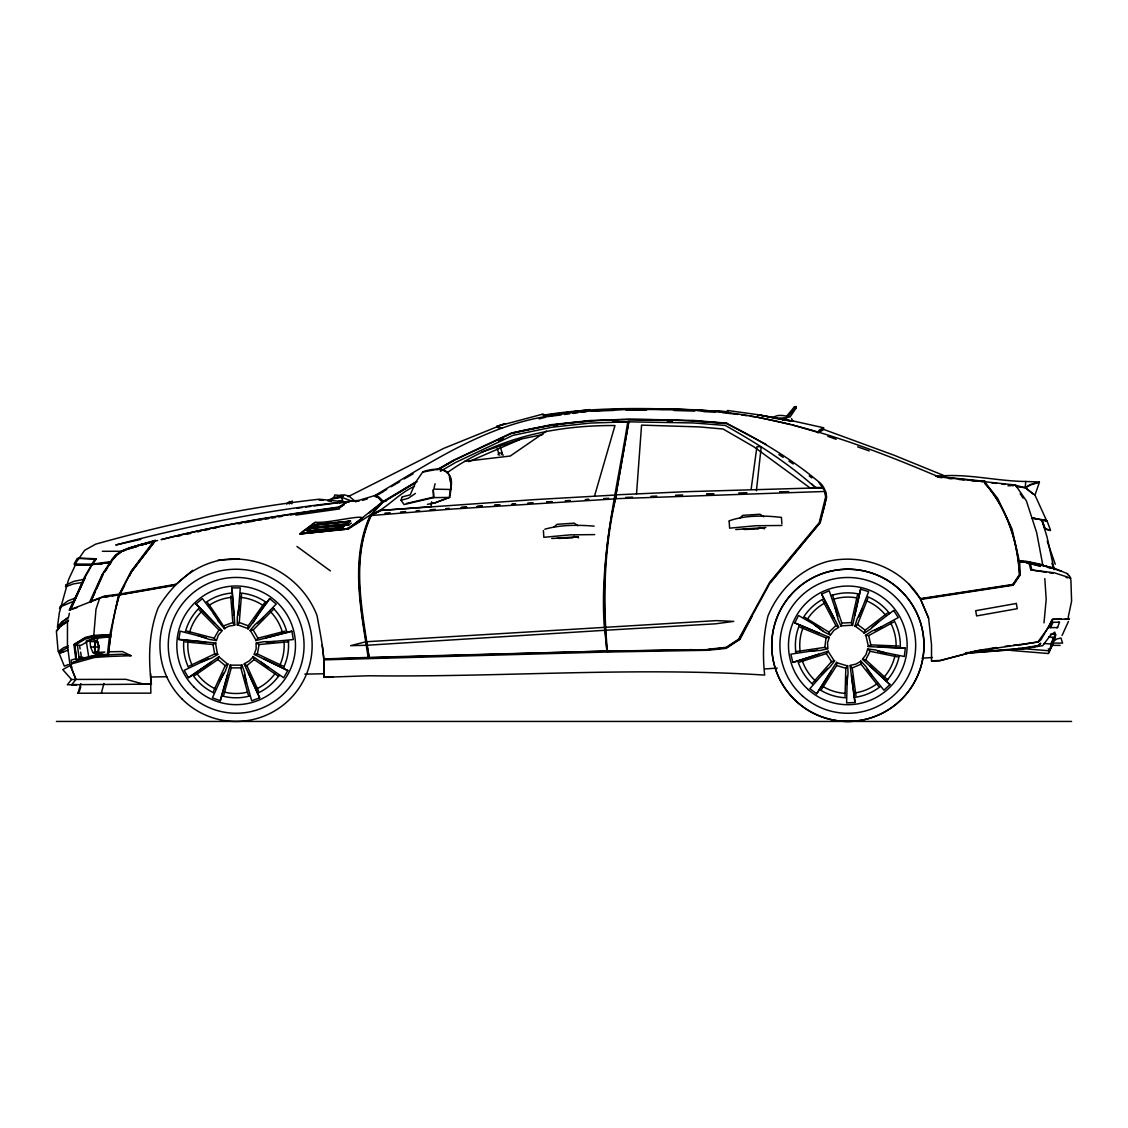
<?xml version="1.0" encoding="UTF-8"?>
<svg xmlns="http://www.w3.org/2000/svg" width="1128" height="1128" viewBox="0 0 1128 1128"><rect width="100%" height="100%" fill="white"/><g stroke="black" fill="none" stroke-linecap="round" stroke-linejoin="round"><path stroke-width="1.5" d="M67.44 645.597L67.468 620.188M72.023 667.24L70.063 664.519L75.999 679.423L71.698 684.682L151.406 684.132C148.219 658.484 148.699 632.202 158.174 607.809C172.344 584.29 193.339 565.368 220.933 560.024C261.358 553.693 302.29 577.324 317.024 615.507C320.662 635.924 325.273 656.425 323.891 677.308L368.715 675.771C500.649 677.42 632.921 666.676 764.685 675.094C762.486 655.34 763.177 635.332 767.971 616.001C778.644 590.184 799.808 569.358 826.937 561.645C861.792 552.946 901.483 567.483 920.293 598.672L928.584 618.13L931.516 644.525L931.516 660.811L939.821 660.811L977.356 650.63L986.041 649.206M402.301 496.87L410.211 494.854L415.837 481.98L422.633 472.139L435.676 469.544C453.089 466.597 452.427 485.449 449.494 497.42L433.674 497.617L433.265 489.89L433.674 497.617L404.064 504.54L401.018 500.282L401.949 497.279M333.239 677.279L323.891 677.308L323.905 659.161L322.227 645.019M935.676 476.213L984.617 481.289L984.843 483.221C1006.839 508.277 1017.738 541.793 1019.388 574.772L1012.845 584.445L920.293 598.672M809.157 651.138L820.324 650.433L827.91 648.699L827.529 642.861L829.306 637.292L794.775 622.896L819.675 633.442M832.408 594.808L841.84 623.079L841.037 626.336L838.005 619.159L835.369 608.274M878.797 621.5L870.534 629.071L864.02 633.344L865.176 630.185L887.426 613.026M845.041 696.385L845.803 668.284L847.678 665.506L848.059 673.275L846.818 684.414M288.74 641.747L259.073 644.539L257.41 653.958L284.341 666.733M324.356 531.344L299.977 533.953L345.323 529.399C390.908 505.767 332.055 524.266 315.22 522.193L301.331 532.543M129.368 576.225L131.764 571.6L155.029 540.946L138.927 544.923L129.212 548.913M323.905 659.161L607.456 651.067C602.592 600.096 604.171 547.757 615.775 497.871L615.31 498.548C603.452 548.279 602.169 600.561 606.991 651.42L692.042 649.643M854.629 615.564L860.481 589.154L868.63 591.636L858.746 616.819M248.287 694.975L240.814 667.875L241.801 664.674L244.438 671.992L246.482 683.004M274.95 641.592L263.755 641.705L256.084 643.03L256.169 648.882L254.082 654.353L287.809 670.568L263.501 658.71M636.53 493.923L641.564 425.129L699.388 426.906L723.119 429.021L753.927 446.843L810.242 488.071L815.629 487.832C788.416 463.185 757.156 443.346 725.219 425.425L693.579 422.958L628.296 421.816L590.155 423.07L552.156 427.188L512.944 435.352L455.627 462.452L440.385 471.292M75.759 658.738L73.926 644.567L85.023 637.503L93.779 635.416L110.558 634.895L108.133 656.51L94.371 657.511L71.656 663.856L71.177 660.091L75.759 658.738L77.761 660.557L76.239 662.39L78.368 660.261L91.015 656.848L108.443 654.86L98.164 654.635L78.481 659.147L83.331 658.667M108.725 651.801L122.444 651.533L131.059 655.706L108.133 656.51C110.53 635.487 113.519 614.252 119.751 594.047L131.511 571.374L155.269 540.298L130.538 547.7L121.556 551.225L115.874 555.202L102.648 574.349L90.466 602.366L95.401 591.481M107.428 654.268L109.487 636.262L110.558 634.895L94.16 635.825L85.615 637.898L73.926 644.567M93.779 635.416L95.993 609.205L99.334 599.236M210.724 662.432L188.432 677.745L219.213 656.454L217.901 659.527L194.763 675.489M241.519 594.498L239.263 622.515L237.247 625.194L237.275 617.411L239.108 606.356M1048.617 636.911L1053.651 637.334L1048.504 653.098L1055.286 637.334L1055.526 634.542L1050.478 634.133M1055.357 634.994L1055.131 637.644L1052.339 638.096M1044.006 622.882L1046.192 599.363L1044.81 578.608M756.394 490.793L761.231 446.674L756.902 446.73L751.135 489.298M431.587 501.833L431.079 506.669L382.533 510.307M857.393 595.119L851.372 622.571L852.514 625.716L860.692 589.211M943.516 477.37L1013.79 484.843L1024.774 487.677L1016.187 486.577M154.169 540.636L131.059 571.402L119.3 594.118L104.453 596.106L90.268 601.548M96.599 640.464L97.953 642.396L98.517 647.049L97.953 651.702L96.599 653.634L95.245 651.702L94.681 647.049L95.245 642.396L96.599 640.464L99.137 647.049L98.446 652.463L96.768 654.719L92.877 652.492L90.578 647.007L90.057 641.536L92.567 639.463L97.614 641.606M878.303 646.88L905.347 648.064L904.303 656.51L877.795 651.152M449.508 496.052L450.241 490.158M108.415 654.437L96.768 654.719L95.119 652.477L94.414 647.049L95.105 641.635L90.057 641.536M450.439 490.158C455.867 469.262 438.736 466.075 422.972 471.772M227.644 674.699L220.397 700.77L212.402 697.851L223.612 673.233M1025.169 487.522L1030.343 484.561L1039.198 481.952L1025.789 481.487L1025.169 487.522L1034.968 495.121L1046.728 520.896L1032.007 517.724M92.693 564.113L110.629 561.617L111.164 562.28L110.093 562.449L102.225 574.406L89.605 602.14L69.301 610.079L77.113 607.555M223.795 694.975L231.268 667.875L230.295 664.674L220.186 700.685M606.991 651.42L604.1 623.84C599.927 555.314 617.072 488.875 627.788 421.83L614.943 422.253M414.963 482.798L382.759 502.256L370.816 515.369L381.616 510.378L533.502 499.676L615.902 495.009L628.789 421.816L615.225 498.886L452.272 509.052L370.604 515.581C350.667 559.939 361.073 612.786 369.138 657.398L606.455 651.096M206.41 637.926L180.212 631.172L178.732 639.548L205.663 642.156M847.283 675.869L846.606 702.913L855.109 702.462L851.57 675.644M68.808 616.24L69.344 613.223M65.819 585.178L65.523 586.729L73.531 583.895L82.908 582.4M615.225 498.886L616.396 494.825L684.978 491.737L822.552 487.733L825.118 491.455L615.719 498.703M109.98 634.5L118.567 594.893L175.475 584.755L192.761 570.274M78.368 660.261L76.38 658.484L74.871 645.117L85.46 638.97L93.68 637.094L110.403 636.841M872.17 675.898L865.966 666.577L860.664 660.881L861.016 664.209L878.515 686.205M821.621 689.236L836.666 665.506L836.666 662.15L816.672 693.79L831.209 670.963M1068.286 616.889L1071.6 601.224L1070.923 580.483L1069.866 576.366M238.191 614.873L240.292 587.899L231.79 587.899L233.891 614.873M435.07 483.715L433.843 489.129L450.523 489.467M416.232 481.698L382.448 501.932L348.143 529.117L370.534 514.847L382.448 501.932L378.994 497.984L374.51 495.643L358.986 500.324L345.605 501.734L343.546 505.104M800.02 627.168L826.006 637.87L824.85 647.345L795.367 651.716M80.892 683.624L77.888 693.241L101.323 693.17L103.959 683.455M217.817 620.471C237.98 646.626 208.525 603.24 207.566 602.888M594.512 496.094L614.986 425.538C555.808 425.157 495.77 437.777 447.041 472.844M264.53 602.888L248.245 625.786L248.061 629.128L269.705 598.601L258.58 613.364L252.996 622.938M862.102 608.951L857.125 618.99L854.841 626.421L857.548 624.447L867.855 598.305M116.494 605.665L119.3 594.118M333.888 497.772L334.804 494.952L340.952 495.587M497.166 448.521L498.618 453.047L498.097 454.64L499.789 455.077M79.228 691.647L80.807 686.853M500.268 447.012L502.214 453.047L501.692 454.64L503.384 455.077M97.318 639.957L98.094 637.644L110.389 637.01M1034.968 495.121L1039.424 482.248L1030.597 484.913L1025.394 487.902L1033.079 494.036M1059.46 622.261L1051.832 622.303L1049.378 627.633L1057.57 627.577L1059.46 622.261L1058.247 622.261M897.606 656.905L870.069 651.293L865.726 659.809L887.764 679.874M219.833 680.903L225.332 671.16L228.025 663.842L225.219 665.675L213.516 691.224M93.68 637.094L94.16 635.825M886.115 653.098L875.37 649.939L867.644 648.967L866.008 654.592L862.441 659.231L889.964 684.555L870.167 666.126M818.618 654.31L792.815 662.446L828.46 651.053L826.316 653.62L799.526 662.136M186.938 631.116L214.137 638.194L218.902 629.932L199.177 609.91M69.88 610.206L84.487 577.099L94.907 559.051L96.303 558.769L92.975 564.113M198.204 635.543L208.765 639.266L216.421 640.648L218.353 635.12L222.174 630.693L196.032 603.931L214.813 623.375M370.534 514.847C349.525 559.544 361.284 610.77 368.137 657.427L368.673 657.694M371.408 515.186C353.261 553.439 359.917 597.826 366.177 638.18L369.138 657.398M543.428 414.949L544.316 415.837L544.725 414.921C605.341 405.502 666.958 408.421 727.955 411.805L728.209 410.55L757.24 414.611L791.588 421.195L757.24 414.653L776.078 417.924M96.754 588.492L103.057 574.631M1062.082 635.473L1068.442 621.415M265.672 637.926L291.87 631.172L255.661 640.648L257.959 638.194L285.144 631.116M1050.591 627.633L1053.044 622.303M291.757 503.878L292.152 500.987L289.233 504.004M69.386 609.924L85.375 576.944L71.078 608.486L85.15 577.014L91.974 564.902M85.404 576.916L69.725 609.754M56.4 630.778L62.59 623.544L68.639 620.203M794.775 622.896L798.539 615.507L814.557 624.743L823.44 631.356M120.597 593.187L124.588 585.474M323.891 659.866L606.977 652.026L707.792 650.278L726.122 648.374L740.01 639.266L752.024 616.353M343.659 505.006L344.745 501.847L319.224 499.21C243.634 507.614 168.904 523.632 95.697 544.147L84.67 550.295L74.998 564.028M607.456 651.067L707.82 649.643L726.178 647.782L739.094 639.477L770.396 582.358L819.802 522.913C822.538 509.109 832.732 491.977 818.152 481.36C790.375 458.095 759.031 439.638 726.742 423.409L726.404 423.31C654.832 417.966 581.625 415.696 511.449 433.307M287.809 670.568L283.664 677.745L252.883 656.454L254.195 659.527L278.729 676.462M59.107 627.915L56.414 631.609L58.148 651.702L63.535 647.74L68.427 645.935M104.862 571.882L107.569 567.765M109.374 565.029L111.164 562.28L106.201 562.971L111.164 562.28M344.731 502.862L345.605 501.734M345.943 502.834L344.745 501.847L343.279 504.456L338.541 507.078C278.997 515.524 219.382 524.689 161.064 539.593M1055.526 634.542L1050.831 644.046L1044.063 643.482M786.752 416.091L794.126 407.166L795.987 406.559L796.227 407.857L789.967 417.149C784.623 415.626 777.629 413.821 772.99 417.769M920.716 599.419L1013.268 585.192L1020.191 574.984L1019.656 561.758L1026.099 561.927L1040.171 566.397M1045.191 529.046L1041.778 519.557L1045.191 529.046L1050.323 530.569M984.617 481.289L985.223 483.757C1007.403 508.559 1017.851 542.089 1019.726 574.885L1012.972 584.84L920.504 598.982L908.787 583.98M110.629 561.617C118.116 547.771 135.727 546.756 149.15 542.681M113.886 558.571L115.705 556.104M114.013 558.416L115.902 555.836M821.931 674.629L830.039 666.902L834.734 660.698L831.519 661.628L812.879 682.666M131.511 571.374L155.551 540.509M336.934 498.35L337.949 497.039M75.336 679.479L71.529 679.507L67.342 684.766L76.859 684.682L71.698 684.682M770.678 582.471L820.267 522.602L826.669 496.969L825.611 491.441M123.22 551.211L131.666 547.362L153.408 541.736M984.941 483.489L985.421 481.388L981.487 481.628M804.969 617.425L828.925 632.117L835.904 625.603L822.876 600.702M263.444 617.453L254.942 624.743L249.922 630.693L253.18 629.932L274.104 608.711M795.987 406.559L787.555 417.289M814.458 624.94L823.468 631.581L830.405 635.135L833.86 630.411L838.809 627.281L821.607 594.061L833.902 618.144M1013.48 484.857L1015.524 485.167L1026.409 500.931L1036.66 532.599L1042.737 564.733L1025.944 561.236L1019.218 560.771L1025.719 561.998L1018.81 561.688L1019.656 561.758M905.305 648.276L867.94 646.57L870.844 644.892L898.931 646.048M370.816 515.369C386.932 508.305 398.198 493.711 414.469 486.309M59.855 606.92L67.863 600.928L76.337 597.558M254.195 659.527L246.877 665.675L258.566 691.224M1030.104 563.704L1031.034 562.703L1033.459 563.069L1054.285 568.597M58.839 625.504L62.942 621.19L68.54 617.749M253.166 656.834L249.175 660.98L244.071 663.842L259.694 697.851L248.484 673.233M872.17 626.914L893.63 610.445M71.656 663.856L73.588 661.868L77.761 660.557M792.237 424.889L817.433 432.193L820.197 429.401L823.778 427.808L791.489 420.603M178.774 639.322L215.998 643.03L213.009 644.539L185.034 641.888M351.358 523.138L348.679 524.83L310.426 528.426L311.441 527.171L347.861 523.491M59.502 608.542L61.899 606.201L73.447 601.337M1040.58 643.157L1038.07 645.568L1020.502 648.515L965.61 652.745M58.473 628.352L62.548 624.418L68.061 621.373M61.152 625.955L67.708 621.5M286.695 504.117L289.374 501.593L292.519 502.284M339.105 496.813L340.938 495.079L344.759 494.882L349.299 496.433L355.926 501.932M889.964 684.555L883.915 690.209L867.037 669.059M966.724 653.041L1020.516 648.882L1038.155 645.977L1040.679 643.693M553.918 527.086L557.02 524.308L574.237 523.166L577.931 525.733M739.756 518.09L742.802 515.355L760.004 514.227L763.726 516.765M370.604 515.581L374.369 513.437M827.769 668.396L809.876 688.672L816.503 693.649M824.272 429.246L817.927 432.884L817.433 432.193M196.032 603.931L202.391 598.601L213.502 613.364M342.841 527.213L350.216 521.362L316.192 524.703L307.197 530.964L316.08 524.449L336.031 522.447M71.29 664.843L62.759 669.609L71.529 679.507M369.096 512.859L382.491 502.538L378.416 497.645L374.51 495.643M68.413 617.086L61.871 622.12L57.415 627.309L59.347 612.673L68.582 579.552L75.477 564.775L91.608 564.874M358.126 521.08L350.836 526.649M362.68 517.597L359.494 520.036M299.977 533.953L315.205 522.588M341.784 527.608L307.577 531.006L316.192 524.717L335.608 522.715M307.013 530.71L314.599 524.999M257.269 623.375L276.219 604.072L269.874 598.742M116.156 555.653L121.669 551.818M331.491 499.084L341.291 497.406L343.546 495.841L333.747 497.519L327.895 500.536M546.615 430.995L510.279 456.022L464.75 461.38M415.442 493.429L408.28 498.266L401.018 500.282M1053.199 641.437L1056.823 638.998L1060.94 637.997L1062.604 643.115L1052.325 643.059M882.138 626.646L871.888 631.13L865.345 635.36L868.687 635.586L893.39 622.191M396.76 483.545L399.707 481.698M404.12 478.949L413.074 473.83M342.221 505.894L338.851 507.882M379.91 493.683L382.801 491.921M339.373 507.628L342.165 505.95M65.889 585.023L73.884 581.329L84.388 579.228M379.149 493.993L376.132 495.812L375.37 495.277C429.683 463.044 484.166 426.271 547.7 416.19C585.502 409.619 623.869 408.999 662.136 409.647C758.129 406.165 849.779 439.187 936.832 476.058L937.114 476.354M382.166 492.175L386.692 489.453M391.219 486.718L395.731 483.997M343.927 504.456L338.795 507.431C279.406 515.764 219.932 524.717 161.769 539.579M782.494 420.49L787.33 417.642L775.063 418.46M861.016 664.209L852.232 667.945L855.969 695.793M89.789 640.267L81.131 645.286L74.871 645.117M820.69 430.515L822.975 429.204M200.756 662.164L211.246 658.23L218 654.353L214.672 653.958L189.292 666.014M436.987 469.756L453.287 460.365L511.252 433.053L551.352 424.692L589.831 420.532L628.24 419.292L693.819 420.448L726.883 423.169M438.665 469.149L453.484 460.605L511.59 433.392L551.536 425.087L589.859 420.955M417.092 481.698L383.689 501.791L379.234 497.307L375.37 495.277L376.132 497.11M438.468 469.403L453.738 460.633M860.819 661.332L855.814 664.138L850.089 665.379L854.883 702.476M1067.835 573.814L1053.214 567.849L1031.034 562.703L1029.328 564.226L1030.837 569.88L1054.299 572.784L1070.923 578.17M828.826 637.264L826.006 637.87M544.81 529.229C560.278 524.717 578.128 524.802 594.174 526.141M729.083 520.882C745.157 515.059 764.544 515.411 781.436 517.414L781.873 523.9M223.852 625.786L232.819 622.515L230.718 596.19M223.894 628.663L229.054 626.139L234.835 625.194L232.016 587.899M254.576 654.409L257.41 653.958M498.477 440.822L503.243 438.609M371.676 514.283L381.334 509.842M468.811 461.634L521.108 439.046L542.892 434.52M821.607 594.061L829.235 590.818L837.85 616.452M348.143 496.672L443.699 448.38L496.362 427.075L499.154 427.893M68.329 664.533L64.324 666.183L58.769 652.379L67.99 647.458M449.494 497.42L434.477 503.046L427.413 504.329M348.397 528.524L342.87 529.258M1035.772 564.324L1040.848 565.466L1042.737 564.733M63.929 651.575L59.728 653.154L68.061 650.221M449.846 497.222L434.477 503.046L430.684 503.497M259.482 697.936L251.685 700.77L244.438 674.699M874.51 630.51L898.269 617.58L893.757 610.629M96.768 654.719L104.819 652.026L98.446 652.463M481.769 452.088L521.108 439.046M208.581 658.71L184.174 670.37L188.32 677.547M373.453 514.255L374.51 513.931M362.455 500.381L367.361 498.872M155.029 540.946L140.605 545.303L148.755 542.85M151.984 541.877L155.213 540.904M385.226 501.283L386.227 500.987M138.857 545.289L155.015 541.172M539.184 418.897L545.994 417.092M152.548 541.793L157.652 540.467M542.159 414.3L496.715 426.412L505.443 423.606L497.18 426.37L502.186 428.33M365.726 641.804L350.639 645.667L366.276 645.272M406.503 503.44L433.237 497.236M98.094 637.644L86.236 640.958L88.745 657.06L91.608 656.383M91.227 639.421L97.502 637.997M140.76 539.353L115.789 544.993C190.9 525.084 267.435 509.969 344.745 501.847L344.844 502.566M739.094 639.477L740.01 639.266M176.955 536.434L180.381 535.673M187.248 534.15L190.674 533.403M197.541 531.88L200.967 531.119M204.408 530.357L209.554 529.229M212.981 528.468L216.407 527.707M119.808 594.865L175.08 585.291M119.751 594.047L176.095 584.262M93.046 656.045L96.895 655.326M841.84 623.079L851.372 622.571M238.248 523.871L241.603 523.279M244.959 522.687L255.041 520.91M1055.582 635.163L1054.736 632.117L1050.309 635.459L1042.695 645.695L1020.516 649.122L966.724 653.267M258.425 520.346L261.795 519.768M265.165 519.204L268.549 518.64M271.918 518.062L275.303 517.498M278.672 516.92L282.056 516.356M290.488 514.932L293.872 514.368M931.516 660.811L939.906 660.472L977.793 650.856L1037.929 641.931L1047.968 628.155L1052.241 619.314L1065.622 619.173M989.524 648.642L996.475 647.514M841.037 625.857L852.458 625.236M338.146 501.466L342.799 500.606L341.291 497.406M1020.361 644.821L1038.507 641.931L1041.003 639.646L1052.847 619.314L1061.42 619.201M111.954 595.922L119.794 594.724M970.7 651.956L997.857 647.796M299.019 513.578L302.487 513.085M305.942 512.591L309.41 512.098M314.599 511.351L318.068 510.857M321.536 510.364L326.725 509.616M330.194 509.123L333.662 508.615M108.979 596.374L104.749 596.966L109.035 596.359M295.846 515.101L339.683 508.911M862.878 659.415L865.726 659.809M110.093 562.449L90.917 564.804M297.087 508.206L302.191 507.529M305.589 507.064L310.693 506.387M314.106 505.936L344.745 501.847M544.048 415.499L589.718 409.577M547.7 416.655L561.152 414.907M564.508 414.469L569.555 413.807M572.911 413.384L577.959 412.721M581.315 412.284L586.363 411.635M240.814 667.875L231.268 667.875M366.205 641.761L716.477 620.611L733.764 621.387L715.434 623.826L605.736 630.228M1004.865 646.414L1009.842 645.808M1013.17 645.399L1019.811 644.581M546.065 415.626L551.31 414.991M554.807 414.582L561.8 413.736M565.283 413.327L568.78 412.904M574.025 412.27L577.522 411.861M582.767 411.226L586.264 410.803M707.947 649.305L726.277 647.303L738.614 639.209L769.818 582.09L819.238 522.645L825.654 497.011L824.568 491.47L825.358 491.893M241.759 665.153L230.323 665.153M554.017 425.876L557.458 425.51M307.465 531.655L312.428 531.119M315.727 530.766L323.99 529.892M327.289 529.54L333.662 528.863M336.849 528.524L343.222 527.848M336.482 522.588L350.695 521.122M300.062 533.699L306.887 532.994M310.299 532.642L317.137 531.923M320.549 531.57L348.383 528.961M315.191 524.774L350.018 521.235L341.756 527.537L307.591 531.02M310.426 528.426L348.679 524.83M366.741 645.272L604.735 630.298M331.153 526.367L349.285 524.619M551.691 538.521L578.382 536.688M735.78 529.54L765.813 527.523M221.737 630.481L218.902 629.932M1007.967 485.83L1015.524 485.167M339.57 502.848L349.299 502.016M384.916 513.155L390.119 512.761M400.539 511.985L405.742 511.59M416.161 510.815L419.63 510.561M430.036 509.771L435.253 509.391M445.659 508.615L449.127 508.347M765.08 668.932L777.277 668.1M921.971 658.216L932.433 657.511M461.338 507.487L466.583 507.149M477.074 506.444L482.333 506.091M494.572 505.274L499.817 504.935M512.07 504.117L515.566 503.878M527.805 503.06L533.065 502.707M1038.155 645.977L1039.029 645.907M461.324 507.515L466.569 507.191M477.045 506.514L482.291 506.19M494.515 505.414L499.76 505.076M511.985 504.301L515.482 504.089M546.925 502.087L552.17 501.763M566.143 500.874L569.64 500.649M585.361 499.662L588.858 499.436L585.488 499.634M218 560.235L238.967 558.896M546.671 501.904L551.747 501.607M565.255 500.818L570.317 500.522M603.72 498.576L608.683 498.28M811.568 483.827L815.459 487.578L822.552 487.733M99.067 637.644L110.798 637.01M625.645 497.448L632.554 497.138M650.969 496.334L656.75 496.08M675.587 495.248L682.666 494.938M108.499 654.79L122.275 654.198L131.059 655.706M824.85 647.345L827.444 648.614M95.245 651.702L98.277 651.603M822.368 487.663L815.459 487.578M706.607 494.106L713.432 493.867M738.727 493.006L746.933 492.724M601.802 410.014L622.459 409.351M591.453 411.142L613.843 410.437M625.899 410.056L646.598 410.028M612.603 421.308L617.777 421.153M706.974 494.191L713.925 493.979M779.956 492.005L788.641 491.737M368.137 657.427L323.835 658.949M779.758 491.864L788.514 491.639M817.645 650.123L790.883 654.155L792.758 662.221M151.082 677.011L166.803 676.729M304.828 674.121L324.032 673.769M92.877 652.492L95.119 652.477M1051.381 645.329L1060.123 645.385M67.722 647.698L69.964 664.477L75.844 679.423L125.955 679.324L143.552 684.132M102.338 551.296L120.978 551.268M101.323 693.17L150.842 693.156L150.63 673.656M498.618 453.047L502.214 453.047M1041.863 519.881L1047.052 521.023L1050.549 530.245L1045.021 528.708M1056.344 627.577L1057.57 627.577M94.681 647.049L97.967 647.049M77.395 645.286L79.016 657.145L82.753 657.145M88.745 657.06L89.493 657.06M56.4 721.441L1071.6 721.441M82.555 564.79L91.847 564.804M92.087 565.184L81.188 565.142M658.667 409.281L686.275 410.042M628.197 419.715L660.952 419.87M91.763 564.113L74.095 564.028L77.254 558.402L94.907 559.051M76.676 564.761L83.472 564.79M77.888 693.241L78.692 693.255M259.073 644.539L256.549 643.143M90.578 647.007L94.414 647.049M781.958 525.479L755.802 525.733L729.605 528.158L729.167 521.376M594.71 534.601L570.049 534.869L543.837 537.309L543.414 530.512M74.448 564.719L77.606 564.761M318.928 499.93L323.412 500.31M320.422 500.197L321.847 500.226M1065.029 619.173L1069.274 619.244L1068.315 617.34M96.303 558.769L78.65 558.134M1066.792 619.201L1068.667 619.244M667.325 421.181L672.443 421.336M662.136 408.914L694.918 409.929M674.206 410.479L694.918 411.114M353.854 501.015L359.028 501.199M95.245 642.396L98.277 642.509M139.519 683.624L151.406 684.132M266.419 642.156L293.351 639.548L291.912 631.398M696.639 410.38L727.955 411.805L715.603 411.48M696.625 410.409L710.428 411.184M703.548 411.607L715.631 412.284M722.54 412.679L738.135 414.441M1019.247 561.335L1020.346 561.42M693.706 420.885L726.644 423.55L766.335 444.587M1025.789 481.487C996.419 481.219 966.231 473.027 937.481 476.298L943.572 477.313M1018.316 648.247L1048.575 650.757M1011.351 650.475L1048.335 653.535L1053.073 644.046L1050.563 643.496M948.634 478.498L952.088 478.822M959.011 479.485L964.2 479.978M971.109 480.641L976.298 481.134M991.653 482.77L996.687 483.39M1001.72 484.011L1005.062 484.42M1010.096 485.04L1013.677 485.59M118.567 594.893L103.987 596.67L89.605 602.14L90.508 602.352M741.604 414.921L746.821 415.654M750.289 416.147L755.506 416.866M1032.148 518.133L1041.708 519.782L1046.981 536.731L1054.201 569.668L1051.874 563.253M1030.837 569.88L1046.164 572.234M1033.262 518.372L1036.632 518.922M1049.519 572.784L1052.875 573.334M937.34 476.961L941.922 477.75M845.803 668.284L836.666 665.506M779.504 418.516L782.931 419.123M786.357 419.715L789.783 420.307M327.98 500.846L331.294 501.41M847.495 665.957L836.567 662.629M1026.353 563.027L1039.071 565.537M1047.884 567.44L1051.169 568.089M1046.601 520.713L1041.778 519.557M838.456 626.956L835.904 625.603M757.24 417.12L790.559 424.509M1029.018 562.801L1032.402 563.563M239.263 622.515L248.245 625.786M89.634 601.985L90.536 602.197M237.444 624.757L248.188 628.663M244.395 664.195L246.877 665.675M1041.003 519.768L1042.216 520.107M1027.693 561.631L1030.978 562.59M1034.263 563.549L1040.848 565.466M764.488 528.792L759.793 527.41L758.425 528.919L744.635 529.469L743.296 528.651M341.431 497.194L352.514 501.41M578.608 537.788L574.025 536.364L572.657 537.859L558.854 538.423L557.514 537.605M1066.101 577.381L1067.765 577.903M796.227 407.857L794.126 407.166M870.069 651.293L868.066 649.22M1041.426 564.804L1050.027 567.652M1052.805 568.413L1061.49 571.304M827.867 436.367L836.13 439.286M857.647 446.843L869.223 450.918M824.681 429.782L894.448 455.374L945.659 476.27M543.132 414.131L544.725 414.921M214.137 638.194L216.026 640.38M542.032 414.272L544.316 415.837M857.548 624.447L865.176 630.185M855.151 626.068L864.288 632.935M850.3 665.802L852.232 667.945M225.219 665.675L217.901 659.527M778.884 454.556L783.199 457.376M788.923 461.14L793.224 463.96M345.055 502.369L346.084 503.06M227.687 664.195L218.931 656.834M234.638 624.757L232.819 622.515M1067.44 574.42L1069.33 575.788M296.96 546.474L330.405 570.909M268.252 667.48L261.456 662.277M828.925 632.117L830.095 634.754M1048.25 648.882L1050.281 650.447M809.241 475.903L811.836 477.934M79.016 657.145L80.835 658.667M1040.51 566.185L1039.325 565.072L1030.245 563.408L1031.739 569.386M615.239 499.295L614.788 497.927L615.31 498.548M831.519 661.628L826.316 653.62M834.311 660.938L828.079 651.349M1013.268 585.192L1012.845 584.445M985.421 482.911L997.716 498.449L1012.042 529.004L1019.218 560.771M253.18 629.932L257.959 638.194M250.346 630.481L256.07 640.38M818.956 482.53L822.199 487.226M1020.191 493.782L1023.152 498.111M213.347 613.505L218.099 620.611M791.546 418.601L792.885 421.237M920.504 598.982L928.584 618.13M868.687 635.586L870.844 644.892M1047.263 541.257L1055.244 564.254M865.825 635.29L868.405 646.429M214.672 653.958L213.009 644.539M217.521 654.409L215.533 643.143M97.953 642.396L99.137 647.049M449.381 476.848L450.312 481.882M80.61 652.125L81.244 656.214M79.623 645.851L80.116 648.995M74.617 644.708L76.38 658.484M727.673 410.902L727.687 412.171L727.222 410.451M288.345 640.76A52.466 52.466 0 0 1 283.269 668.269M279.067 675.432A52.466 52.466 0 0 1 257.48 693.241M249.655 696.018A52.466 52.466 0 0 1 221.68 695.793M213.897 692.888A52.466 52.466 0 0 1 192.62 674.727M188.531 667.508A52.466 52.466 0 0 1 183.892 639.928M185.401 631.765A52.466 52.466 0 0 1 199.571 607.654M205.987 602.352A52.466 52.466 0 0 1 232.34 593.004M240.645 593.06A52.466 52.466 0 0 1 266.857 602.846M273.188 608.232A52.466 52.466 0 0 1 286.977 632.568M283.988 641.127A48.18 48.18 0 0 1 279.659 665.703M275.458 672.965A48.18 48.18 0 0 1 256.352 689.011M246.849 692.282A48.18 48.18 0 0 1 223.513 691.873M215.631 689.011A48.18 48.18 0 0 1 196.512 672.965M192.324 665.689A48.18 48.18 0 0 1 187.995 641.141M189.448 632.864A48.18 48.18 0 0 1 201.926 611.263M208.356 605.863A48.18 48.18 0 0 1 231.79 597.332M240.193 597.332A48.18 48.18 0 0 1 263.628 605.863M270.057 611.263A48.18 48.18 0 0 1 282.536 632.864M899.185 656.186A52.466 52.466 0 0 1 886.312 681.016M880.207 686.642A52.466 52.466 0 0 1 854.375 697.386M846.085 697.767A52.466 52.466 0 0 1 819.379 689.405M812.78 684.358A52.466 52.466 0 0 1 797.722 660.782M795.903 652.675A52.466 52.466 0 0 1 799.512 624.926M803.347 617.552A52.466 52.466 0 0 1 823.933 598.63M831.604 595.443A52.466 52.466 0 0 1 859.55 594.174M867.474 596.67A52.466 52.466 0 0 1 889.682 613.66M894.166 620.654A52.466 52.466 0 0 1 900.257 647.951M895.068 655.241A48.18 48.18 0 0 1 883.76 677.477M877.626 683.216A48.18 48.18 0 0 1 854.671 692.973M844.632 693.339A48.18 48.18 0 0 1 822.425 686.148M815.713 681.101A48.18 48.18 0 0 1 802.107 660.19M800.217 652.012A48.18 48.18 0 0 1 803.235 627.253M807.042 619.765A48.18 48.18 0 0 1 825.259 602.747M832.986 599.447A48.18 48.18 0 0 1 856.237 597.798M865.937 600.575A48.18 48.18 0 0 1 885.875 615.564M890.457 622.6A48.18 48.18 0 0 1 896.083 646.908M137.404 546.262L132.596 547.714L137.447 546.262M1016.328 603.466L975.678 610.713L976.608 615.93L1017.259 608.697L1016.328 603.466M102.916 563.422L98.009 564.099L102.902 563.422M182.214 699.149A76.112 76.112 0 0 0 309.551 665.026A76.112 76.112 0 0 0 216.322 571.826A76.112 76.112 0 0 0 182.214 699.149M188.15 693.339A67.891 67.891 0 0 0 301.74 662.911A67.891 67.891 0 0 0 218.592 579.764A67.891 67.891 0 0 0 188.15 693.339M194.199 687.276A59.319 59.319 0 0 0 293.449 660.684A59.319 59.319 0 0 0 220.792 588.026A59.319 59.319 0 0 0 194.199 687.276M799.583 704.253A76.112 76.112 0 0 0 922.915 657.694A76.112 76.112 0 0 0 820.93 574.166A76.112 76.112 0 0 0 799.583 704.253M799.667 704.168A76.112 76.112 0 0 0 923 657.61A76.112 76.112 0 0 0 821.015 574.081A76.112 76.112 0 0 0 799.667 704.168M802.417 695.877A67.891 67.891 0 0 0 914.216 659.443A67.891 67.891 0 0 0 826.768 580.835A67.891 67.891 0 0 0 802.417 695.877M808.156 689.49A59.319 59.319 0 0 0 905.855 657.652A59.319 59.319 0 0 0 829.433 588.971A59.319 59.319 0 0 0 808.156 689.49"/></g></svg>
